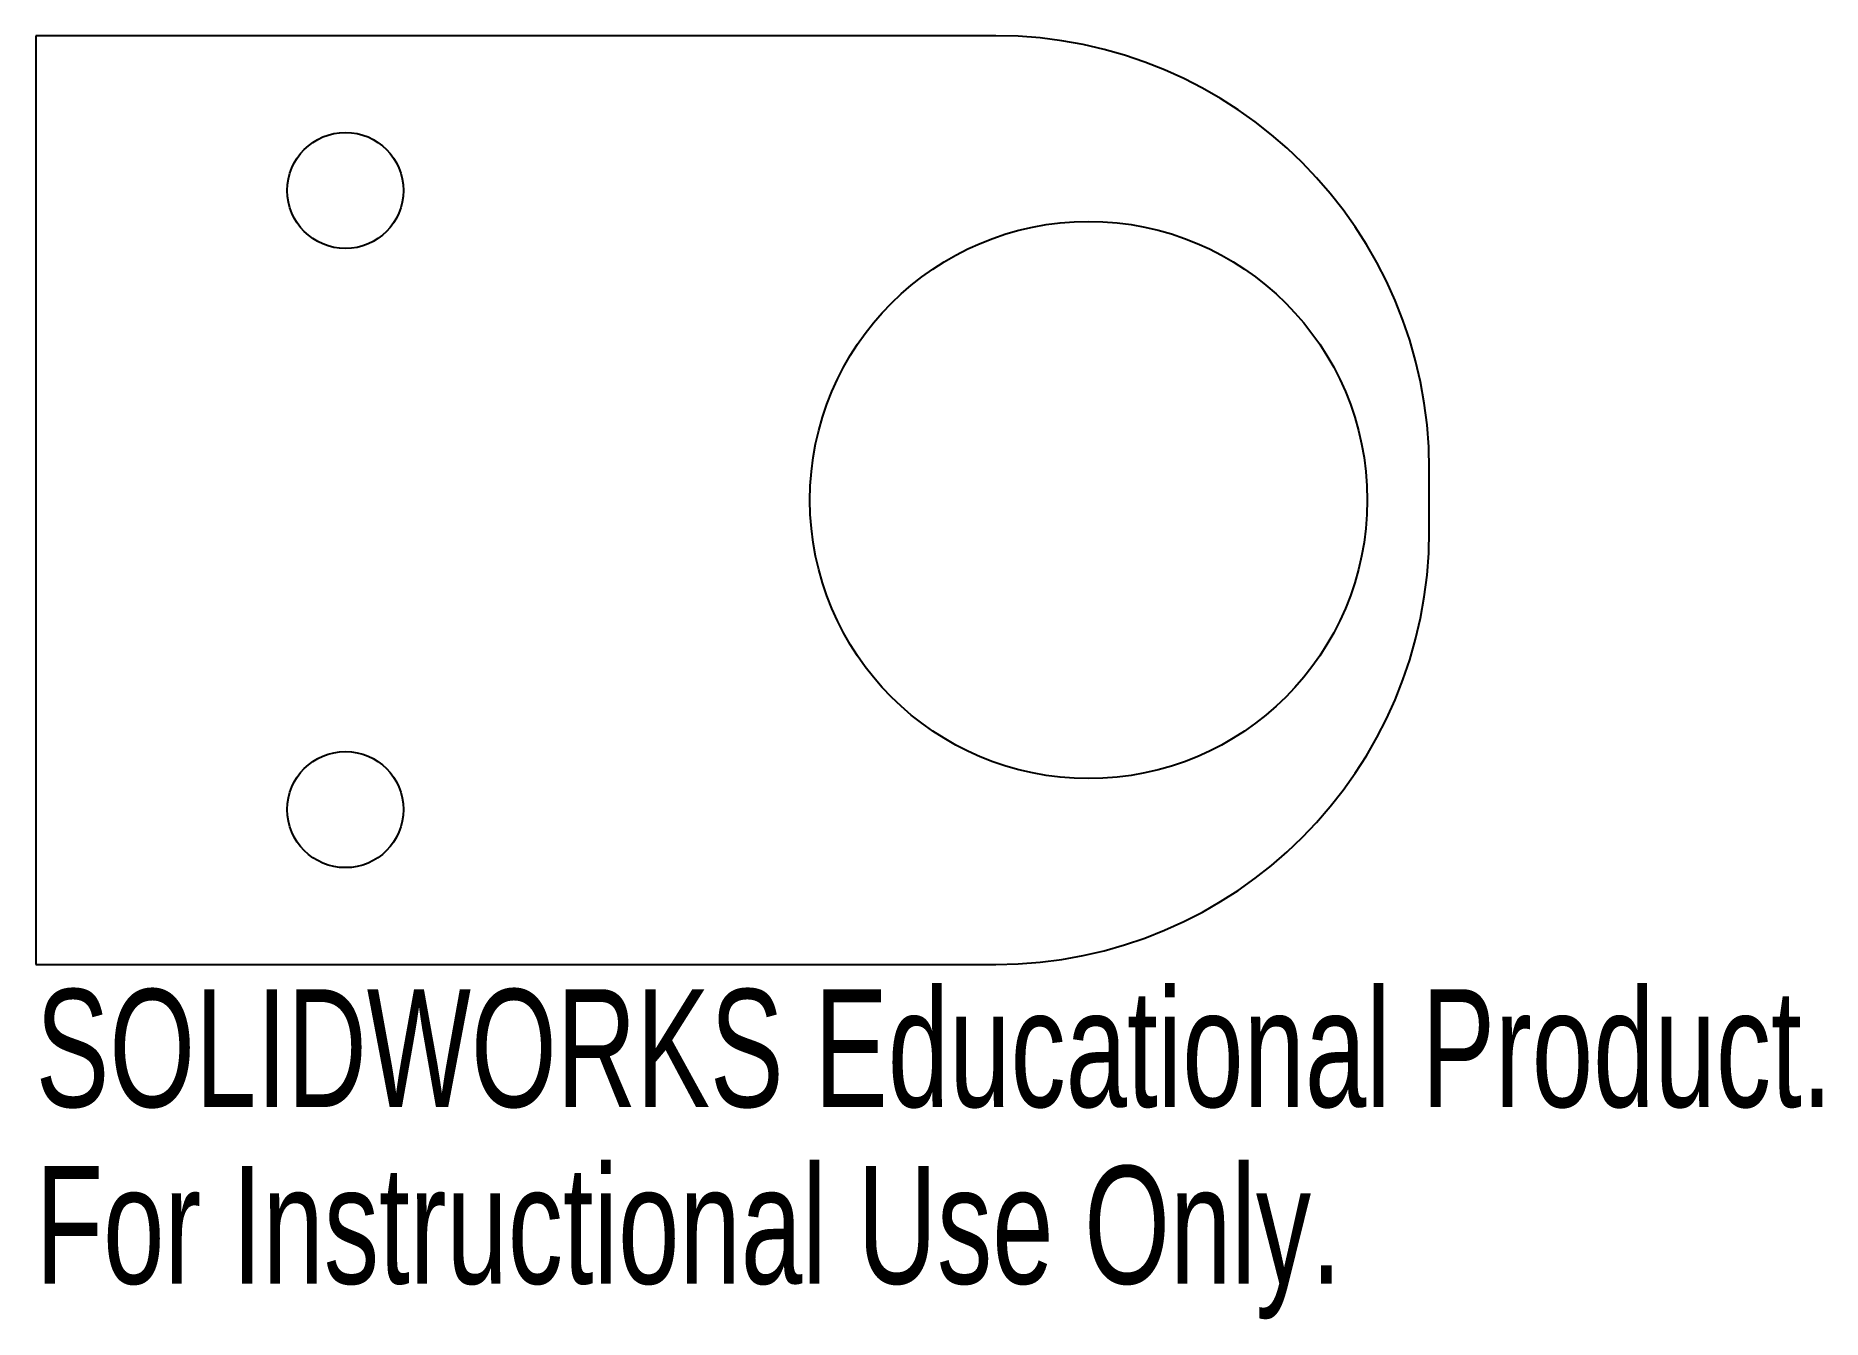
# Model space of a CAD drawing. Header units: inches. Extents: x -1.12 to 1.76, y -1.32 to 0.75.
import ezdxf

# ---------------------------------------------------------------- set-up
doc = ezdxf.new("R2010")
doc.units = ezdxf.units.IN
doc.header["$MEASUREMENT"] = 0
doc.styles.add('SLDTEXTSTYLE0', font='TXT', dxfattribs={"width": 0.7})

msp = doc.modelspace()

# ---------------------------------------------------------------- linework, layer by layer
at = {"color": 7, "linetype": 'Continuous', "lineweight": 25}
for p, q in [((-1.125, 0.75), (-1.125, -0.75)), ((0.425, 0.75), (-1.125, 0.75)), ((1.125, -0.05), (1.125, 0.05)), ((-1.125, -0.75), (0.425, -0.75))]:
    msp.add_line(p, q, dxfattribs=at)
for centre, radius in [((-0.625, 0.5), 0.0938), ((0.575, 0), 0.45), ((-0.625, -0.5), 0.0938)]:
    msp.add_circle(centre, radius, dxfattribs=at)
for centre, start, end in [((0.425, 0.05), 0, 90), ((0.425, -0.05), 270, 0)]:
    msp.add_arc(centre, 0.7, start, end, dxfattribs=at)

# ---------------------------------------------------------------- texts
at = {"color": 7, "linetype": 'Continuous', "char_height": 0.1903, "attachment_point": 1, "style": 'SLDTEXTSTYLE0'}
for s, insert in [('SOLIDWORKS Educational Product.', (-1.125, -0.7901)), ('For Instructional Use Only.', (-1.125, -1.0756))]:
    msp.add_mtext(s, dxfattribs=dict(at, insert=insert))

doc.saveas('drawing.dxf')
